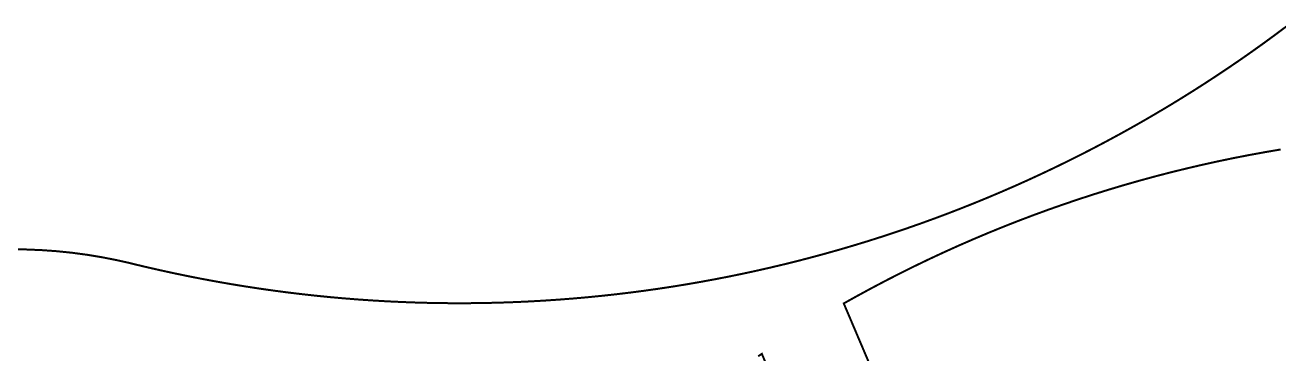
# Model space of a CAD drawing. Header units: metres. Extents: x 0 to 1595, y 0 to 995.
# Drawn here: x 797.6 to 1048, y 421.4 to 487.2 of the extents above; entities that cross this region are included whole.
import ezdxf

# ---------------------------------------------------------------- set-up
doc = ezdxf.new("R2010")
doc.units = ezdxf.units.M

msp = doc.modelspace()

# ---------------------------------------------------------------- linework, layer by layer
for points in [[(794.865, 442.336, 0.4, 0.4, 0), (797.892, 442.304, 0.4, 0.4, 0), (800.918, 442.178, 0.4, 0.4, 0), (803.939, 441.96, 0.4, 0.4, 0), (806.954, 441.65, 0.4, 0.4, 0), (809.963, 441.246, 0.4, 0.4, 0), (812.958, 440.75, 0.4, 0.4, 0), (815.943, 440.161, 0.4, 0.4, 0), (818.174, 439.661, 0.4, 0.4, 0), (818.914, 439.479, 0.4, 0.4, 0), (819.615, 439.307, 0.4, 0.4, 0), (821.722, 438.804, 0.4, 0.4, 0), (824.535, 438.16, 0.4, 0.4, 0), (827.351, 437.546, 0.4, 0.4, 0), (830.172, 436.961, 0.4, 0.4, 0), (832.997, 436.407, 0.4, 0.4, 0), (835.825, 435.883, 0.4, 0.4, 0), (838.656, 435.389, 0.4, 0.4, 0), (841.49, 434.925, 0.4, 0.4, 0), (844.328, 434.492, 0.4, 0.4, 0), (847.168, 434.088, 0.4, 0.4, 0), (850.01, 433.714, 0.4, 0.4, 0), (852.854, 433.369, 0.4, 0.4, 0), (855.701, 433.056, 0.4, 0.4, 0), (858.549, 432.771, 0.4, 0.4, 0), (861.399, 432.517, 0.4, 0.4, 0), (864.25, 432.293, 0.4, 0.4, 0), (867.101, 432.099, 0.4, 0.4, 0), (869.954, 431.933, 0.4, 0.4, 0), (872.807, 431.799, 0.4, 0.4, 0), (875.66, 431.693, 0.4, 0.4, 0), (878.512, 431.618, 0.4, 0.4, 0), (881.367, 431.572, 0.4, 0.4, 0), (884.218, 431.557, 0.4, 0.4, 0), (887.071, 431.571, 0.4, 0.4, 0), (889.922, 431.614, 0.4, 0.4, 0), (892.772, 431.688, 0.4, 0.4, 0), (895.621, 431.79, 0.4, 0.4, 0), (898.467, 431.922, 0.4, 0.4, 0), (901.313, 432.085, 0.4, 0.4, 0), (904.156, 432.276, 0.4, 0.4, 0), (906.996, 432.497, 0.4, 0.4, 0), (909.835, 432.747, 0.4, 0.4, 0), (912.671, 433.028, 0.4, 0.4, 0), (915.503, 433.338, 0.4, 0.4, 0), (918.332, 433.676, 0.4, 0.4, 0), (921.158, 434.044, 0.4, 0.4, 0), (923.981, 434.443, 0.4, 0.4, 0), (926.799, 434.869, 0.4, 0.4, 0), (929.613, 435.326, 0.4, 0.4, 0), (932.422, 435.813, 0.4, 0.4, 0), (935.228, 436.328, 0.4, 0.4, 0), (938.028, 436.872, 0.4, 0.4, 0), (940.822, 437.446, 0.4, 0.4, 0), (943.613, 438.049, 0.4, 0.4, 0), (946.397, 438.682, 0.4, 0.4, 0), (949.175, 439.343, 0.4, 0.4, 0), (951.947, 440.033, 0.4, 0.4, 0), (954.714, 440.754, 0.4, 0.4, 0), (957.474, 441.503, 0.4, 0.4, 0), (960.226, 442.281, 0.4, 0.4, 0), (962.972, 443.088, 0.4, 0.4, 0), (965.711, 443.925, 0.4, 0.4, 0), (968.443, 444.79, 0.4, 0.4, 0), (971.167, 445.685, 0.4, 0.4, 0), (973.882, 446.608, 0.4, 0.4, 0), (976.59, 447.56, 0.4, 0.4, 0), (979.289, 448.542, 0.4, 0.4, 0), (981.979, 449.553, 0.4, 0.4, 0), (984.661, 450.592, 0.4, 0.4, 0), (987.335, 451.66, 0.4, 0.4, 0), (989.999, 452.757, 0.4, 0.4, 0), (992.653, 453.883, 0.4, 0.4, 0), (995.297, 455.037, 0.4, 0.4, 0), (997.274, 455.922, 0.4, 0.4, 0), (997.931, 456.221, 0.4, 0.4, 0), (998.587, 456.521, 0.4, 0.4, 0), (1000.55, 457.433, 0.4, 0.4, 0), (1003.16, 458.671, 0.4, 0.4, 0), (1005.75, 459.935, 0.4, 0.4, 0), (1008.33, 461.225, 0.4, 0.4, 0), (1010.89, 462.542, 0.4, 0.4, 0), (1013.43, 463.883, 0.4, 0.4, 0), (1015.96, 465.251, 0.4, 0.4, 0), (1018.47, 466.644, 0.4, 0.4, 0), (1020.97, 468.063, 0.4, 0.4, 0), (1023.44, 469.506, 0.4, 0.4, 0), (1025.91, 470.975, 0.4, 0.4, 0), (1028.35, 472.468, 0.4, 0.4, 0), (1030.78, 473.986, 0.4, 0.4, 0), (1033.19, 475.529, 0.4, 0.4, 0), (1035.58, 477.096, 0.4, 0.4, 0), (1037.96, 478.686, 0.4, 0.4, 0), (1040.32, 480.301, 0.4, 0.4, 0), (1042.66, 481.94, 0.4, 0.4, 0), (1044.98, 483.603, 0.4, 0.4, 0), (1047.28, 485.29, 0.4, 0.4, 0), (1049.57, 487, 0.4, 0.4, 0)], [(1048.32, 462.31, 0.4, 0.4, 0), (1045.16, 461.769, 0.4, 0.4, 0), (1042, 461.19, 0.4, 0.4, 0), (1038.85, 460.574, 0.4, 0.4, 0), (1035.71, 459.918, 0.4, 0.4, 0), (1032.58, 459.225, 0.4, 0.4, 0), (1029.46, 458.494, 0.4, 0.4, 0), (1026.34, 457.726, 0.4, 0.4, 0), (1023.24, 456.921, 0.4, 0.4, 0), (1020.15, 456.078, 0.4, 0.4, 0), (1017.07, 455.196, 0.4, 0.4, 0), (1014, 454.278, 0.4, 0.4, 0), (1010.95, 453.324, 0.4, 0.4, 0), (1007.9, 452.331, 0.4, 0.4, 0), (1004.87, 451.301, 0.4, 0.4, 0), (1001.85, 450.236, 0.4, 0.4, 0), (998.839, 449.133, 0.4, 0.4, 0), (995.844, 447.994, 0.4, 0.4, 0), (992.864, 446.819, 0.4, 0.4, 0), (989.897, 445.607, 0.4, 0.4, 0), (986.944, 444.358, 0.4, 0.4, 0), (984.007, 443.075, 0.4, 0.4, 0), (981.083, 441.754, 0.4, 0.4, 0), (978.176, 440.399, 0.4, 0.4, 0), (975.285, 439.007, 0.4, 0.4, 0), (972.408, 437.579, 0.4, 0.4, 0), (969.549, 436.115, 0.4, 0.4, 0), (966.706, 434.617, 0.4, 0.4, 0), (963.881, 433.083, 0.4, 0.4, 0), (961.771, 431.911, 0.4, 0.4, 0), (961.071, 431.514, 0.4, 0.4, 0), (968.496, 414.025, 0.4, 0.4, 0)], [(951.006, 406.601, 0.4, 0.4, 0), (944.708, 421.436, 0.4, 0.4, 0), (943.979, 420.95, 0.4, 0.4, 0)]]:
    msp.add_lwpolyline(points, format="xyseb")

doc.saveas('drawing.dxf')
